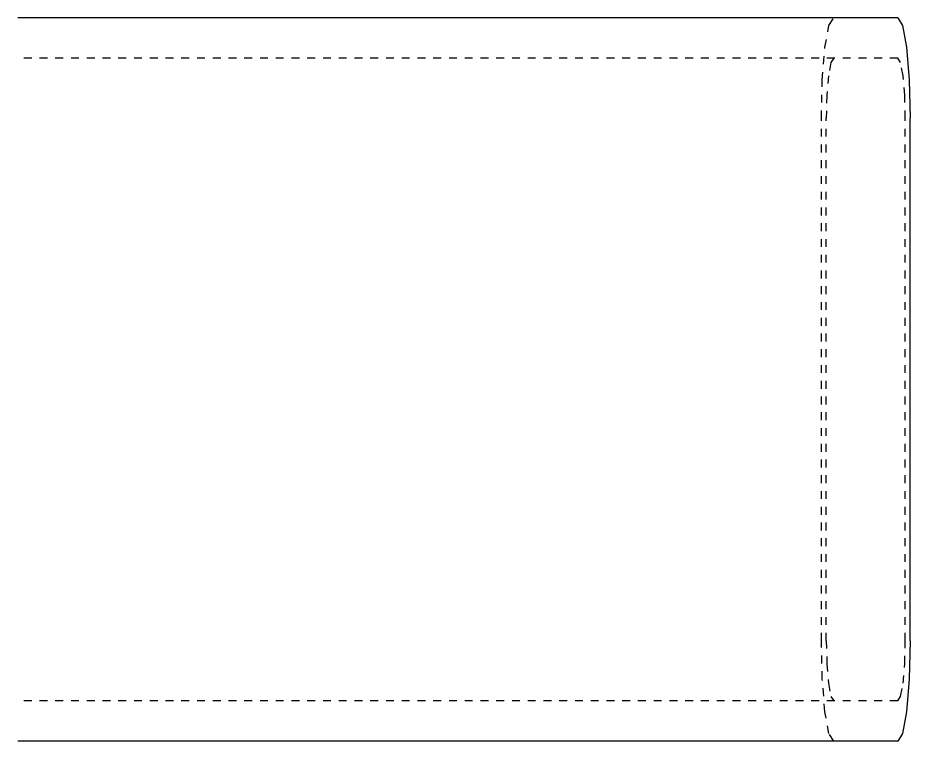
# Model space of a CAD drawing. Header units: millimetres. Extents: x 9 to 17840, y 7 to 366.
# Drawn here: x 5636.6 to 5858.7, y 13.5 to 193.5 of the extents above; entities that cross this region are included whole.
import ezdxf

# ---------------------------------------------------------------- set-up
doc = ezdxf.new("R2010")
doc.units = ezdxf.units.MM
doc.linetypes.add('DXK_LINE_DOT2', pattern=[3.9198, 1.9599, -1.9599])
doc.layers.add('STÅL', color=7, linetype='Continuous')

msp = doc.modelspace()

# ---------------------------------------------------------------- linework, layer by layer
at = {"layer": 'STÅL', "color": 2, "linetype": 'Continuous'}
for p, q in [((5855.67, 193.5), (5636.63, 193.5)), ((5855.67, 193.5), (5856.84, 191.6)), ((5856.84, 191.6), (5857.84, 186.18)), ((5857.84, 186.18), (5858.5, 178.07)), ((5858.5, 178.07), (5858.73, 168.5)), ((5858.73, 38.5), (5858.73, 168.5)), ((5858.73, 38.5), (5858.5, 28.93)), ((5858.5, 28.93), (5857.84, 20.82)), ((5857.84, 20.82), (5856.84, 15.4)), ((5855.67, 13.5), (5636.63, 13.5)), ((5856.84, 15.4), (5855.67, 13.5))]:
    msp.add_line(p, q, dxfattribs=at)
at = {"layer": 'STÅL', "color": 7, "linetype": 'DXK_LINE_DOT2'}
for p, q in [((5838.53, 191.6), (5839.7, 193.5)), ((5837.53, 186.18), (5838.53, 191.6)), ((5836.87, 178.07), (5837.53, 186.18)), ((5855.67, 183.5), (5636.63, 183.5)), ((5839, 182.36), (5838.4, 179.11)), ((5839.7, 183.5), (5839, 182.36)), ((5856.37, 182.36), (5855.67, 183.5)), ((5856.97, 179.11), (5856.37, 182.36)), ((5836.63, 168.5), (5836.87, 178.07)), ((5838.4, 179.11), (5838, 174.24)), ((5857.37, 174.24), (5856.97, 179.11)), ((5838, 174.24), (5837.86, 168.5)), ((5857.51, 168.5), (5857.37, 174.24)), ((5836.63, 38.5), (5836.63, 168.5)), ((5837.86, 38.5), (5837.86, 168.5)), ((5857.51, 38.5), (5857.51, 168.5)), ((5836.87, 28.93), (5836.63, 38.5)), ((5837.86, 38.5), (5838, 32.76)), ((5857.37, 32.76), (5857.51, 38.5)), ((5838, 32.76), (5838.4, 27.89)), ((5856.97, 27.89), (5857.37, 32.76)), ((5837.53, 20.82), (5836.87, 28.93)), ((5838.4, 27.89), (5839, 24.64)), ((5856.37, 24.64), (5856.97, 27.89)), ((5839, 24.64), (5839.7, 23.5)), ((5855.67, 23.5), (5856.37, 24.64)), ((5855.67, 23.5), (5636.63, 23.5)), ((5838.53, 15.4), (5837.53, 20.82)), ((5839.7, 13.5), (5838.53, 15.4))]:
    msp.add_line(p, q, dxfattribs=at)

doc.saveas('drawing.dxf')
